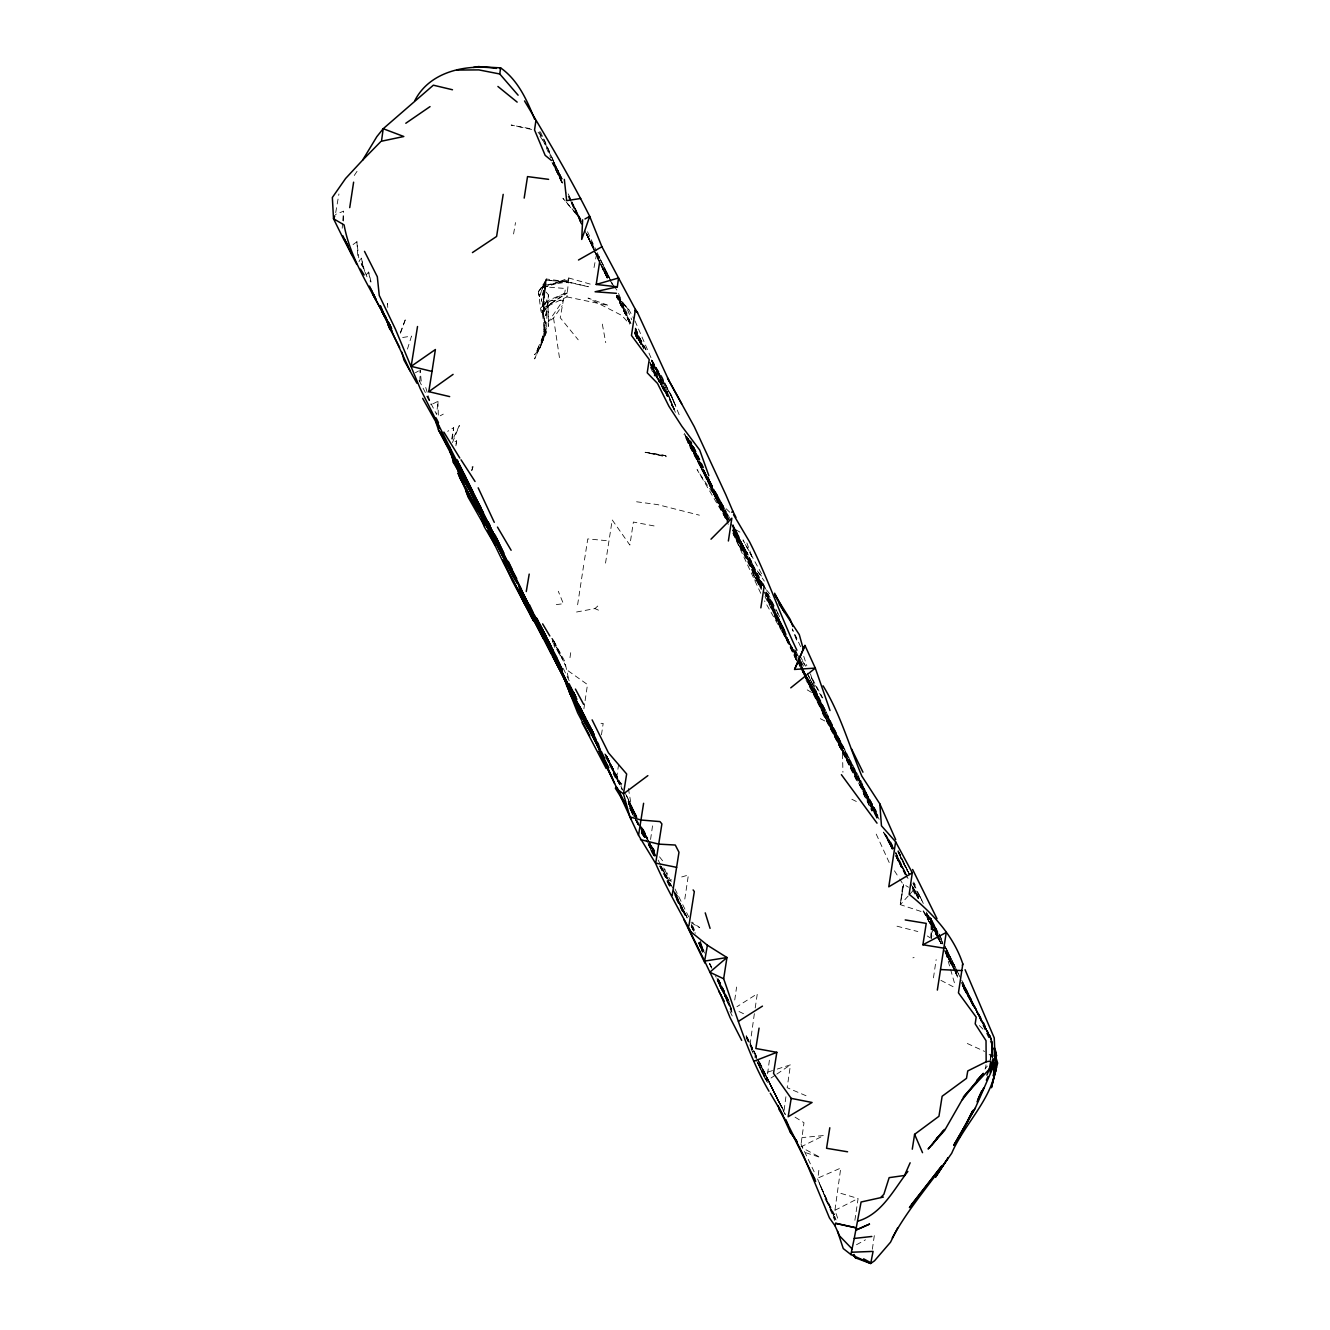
<?xml version="1.0" encoding="UTF-8"?>
<svg xmlns="http://www.w3.org/2000/svg" width="1330" height="1330" viewBox="0 0 1330 1330"><rect width="100%" height="100%" fill="white"/><g stroke="black" fill="none" stroke-linecap="round" stroke-linejoin="round"><path stroke-width="0.75" stroke-dasharray="5 3.75" d="M343.423 221.029L343.522 211.187L335.393 214.479M544.02 306.266L545.367 280.863L541.277 301.295L546.414 279.051L542.939 305.318L546.946 311.27L546.63 332.284L536.323 351.735L546.796 327.762L540.113 347.778L534.577 354.711C546.248 342.109 547.91 324.736 541.476 309.308C547.295 321.661 545.749 335.742 540.113 347.778L545.533 323.024C540.263 309.026 543.521 293.415 546.264 278.984L567.378 281.76L588.375 286.731L567.461 282.126L546.364 280.165L546.264 278.984L539.348 296.44L538.384 291.752L544.968 283.739L538.384 291.752L540.928 311.021L544.219 318.269L543.621 339.233L534.61 358.901L545.234 334.944L542.391 313.448M992.247 1061.057L992.429 1042.404L989.72 1035.056L992.38 1040.958M992.296 1057.101L992.429 1042.404M419.898 381.527L420.114 370.072L421.56 384.087M931.416 938.431L931.133 918.531L931.2 938.249M568.808 278.003L566.929 296.906L543.953 307.928L567.295 292.8L549.855 304.304L542.274 312.966L548.575 295.011L545.25 291.021L546.364 280.165L567.611 282.043L545.849 285.169L568.209 279.998L545.865 286.731L568.808 278.003L593.13 284.919M342.209 228.228L342.641 222.542M342.791 220.664L343.522 211.187M930.9 936.835L931.914 923.203L928.174 916.187M432.715 403.921L437.936 401.328L436.622 414.528L418.534 379.316M992.047 1057.234L992.513 1053.377M818.848 1170.35L817.9 1178.081L840.76 1168.056L834.924 1210.3L838.199 1219.71M775.157 1075.222L766.645 1080.991L769.521 1059.212M801.192 1143.251L803.985 1122.703L794.043 1116.535M921.042 911.466L900.343 904.666L902.871 883.985L899.712 879.047M452.183 439.299L453.68 427.711L447.678 431.319M784.101 1110.384L786.113 1095.222M546.946 311.27L545.765 315.626L542.939 305.318L545.599 285.451M666.546 877.9L667.278 872.563L663.67 867.975M990.351 1059.195L992.496 1043.235L980.659 1017.134L962.421 984.765M545.765 315.626L548.575 295.011M734.742 1000.01L736.587 987.043M542.939 305.318L545.749 285.8M650.57 839.479L652.997 822.555M569.988 657.668L571.185 649.456M618.616 764.351L616.339 779.962L622.357 784.218M777.235 1069.071L790.469 1064.831L787.161 1087.691L807.659 1096.435M872.347 1249.252L874.425 1234.905M456.622 440.845L455.758 446.764L456.622 440.845L453.646 442.308M754.359 1013.676L750.419 1041.972L751.201 1047.841M854.891 1220.308L858.099 1198.496L837.335 1192.312M933.461 977.849L936.154 959.595M985.447 1068.755L986.012 1064.848M583.903 708.724L584.801 702.689M585.1 700.677L587.494 684.568L568.093 670.786M601.459 734.858L603.172 723.42L599.331 723.237M684.817 899.047L688.391 875.024L679.098 877.7M755.207 1007.974L757.302 993.759L736.936 1006.727M577.619 604.768L583.82 564.203M605.532 563.105L612.216 519.947L629.888 545.084L633.379 522.058L654.343 525.982M584.469 560.063L587.777 538.916L608.941 540.878M908.224 895.971L900.343 904.666L903.569 884.284L908.523 887.226M990.451 1059.578L992.546 1046.511L990.102 1059.844M900.227 904.633L903.569 884.284M540.977 287.613L544.402 286.798L565.483 288.51L560.229 317.737L578.201 339.815M513.58 233.964L515.491 222.592M335.709 212.617L338.934 193.964M451.751 438.9L453.68 427.711M594.028 267.546L596.638 253.697L598.35 257.205L596.638 253.764M666.014 456.822L665.781 455.625L645.15 452.4L666.014 456.822L665.781 455.625L645.183 452.267L666.147 456.09M471.884 470.521L472.948 466.764L469.374 467.977M407.462 349.059L411.502 336.108L402.026 337.587M400.446 333.232L405.833 318.302L400.313 332.766M471.618 470.371L472.948 466.764M539.348 296.44L545.732 280.597L538.384 291.752M452.466 442.541L459.365 425.517L452.4 440.114M359 261.644L360.546 258.851M354.262 175.494L358.551 169.06M541.177 307.729L543.754 304.57L564.419 293.548L547.777 300.647L548.625 326.382L548.459 321.81L553.546 318.053L562.224 305.667M984.981 1069.021L987.342 1066.062M542.274 312.966L549.855 304.304M366.265 274.728L368.643 272.068L371.436 283.49M909.537 894.525L913.477 890.186M543.754 304.57L547.777 300.647L563.188 300.214L548.459 321.81L547.777 300.647M576.555 612.016L594.959 608.591L599.265 604.685M353.065 244.57L356.922 241.761L358.751 257.804M776.853 1074.075L790.469 1064.831M415.392 372.749L418.534 370.97M856.487 1244.747L865.448 1239.826M440.213 415.775L443.289 414.129M834.924 1210.3L858.099 1198.496M800.71 1147.009L823.785 1135.537L801.907 1137.599M767.759 1072.113L775.34 1069.686M671.65 879.845L666.064 881.458L669.888 886.229M912.912 957.833L914.109 957.5M556.289 604.601L563.388 603.704L558.284 591.251M636.588 501.776L657.668 504.619L699.364 515.176M566.929 296.906L608.675 305.501L588.01 298.07L621.858 315.476L629.572 324.104M897.002 926.195L917.833 931.532M805.781 1152.728L820.228 1157.399L802.472 1147.956M967.309 1043.501L984.682 1051.432M594.959 608.591L598.467 610.154M754.659 579.913L763.886 584.153M739.014 1011.532L744.501 1014.175M851.848 799.247L858.498 802.539M820.361 718.682L829.987 723.57L838.848 741.159L842.489 751.118L842.921 772.248M940.925 980.36L953.909 987.126M691.068 922.754L699.713 927.609L691.899 922.072M735.59 529.656L740.411 532.382M807.227 689.888L817.767 696.056L829.987 723.57M927.276 935.971L930.385 937.966M989.121 1054.291L991.881 1056.685M729.804 512.233C716.538 500.08 706.812 484.569 697.07 469.573L726.213 519.149M979.412 1025.58L984.832 1030.966M616.754 296.49L628.492 309.558L616.754 296.49L628.342 308.676L633.845 318.685M580.977 219.118L562.906 198.203L579.764 218.502M602.158 267.879L609.09 277.571L601.625 267.995M765.182 588.259L755.822 576.588L733.395 534.161M766.462 589.855L770.336 594.626M674.992 892.596L680.079 898.947M538.068 132.169L544.236 139.916L550.304 153.715M761.492 576.123L756.72 570.055L764.334 581.11M765.415 588.226L760.411 581.842L762.306 585.267M654.51 853.212L649.938 844.001L654.144 853.012L649.771 844.351L654.726 850.601M659.53 856.836L663.155 861.508M641.542 833.428L645.117 838.116M641.941 833.528L645.366 838.183M613.978 285.95L617.386 290.838L627.029 313.398L617.187 295.676M824.999 1198.895L834.492 1214.739L821.89 1189.486L834.509 1217.05L816.57 1176.717M662.024 385.816L667.361 396.49L652.648 368.593L661.093 384.087M617.985 295.293L627.145 308.859L631.783 319.799M539.98 136.175L545.682 144.687L552.549 159.417M651.733 360.447L662.174 377.038L675.707 405.949L671.068 394.927L659.115 373.215L673.13 399.798L671.068 394.927L680.262 417.421M740.793 541.227L762.921 585.2M715.806 498.55L709.638 485.051L721.808 508.575L692.165 449.424L726.08 517.885L684.252 433.746M889.205 862.538L875.772 833.112M894.458 870.801L898.664 877.384M733.445 529.573L742.572 546.048M764.584 1077.732L766.645 1080.991M918.648 898.332L913.095 888.207M634.676 332.467L642.556 346.415M651.417 360.164L665.183 386.598L675.424 412.516L666.579 391.353L674.244 408.992M766.878 595.242L776.304 610.836M651.368 360.413L659.497 373.896L652.149 360.497M651.334 359.981L656.604 368.743M807.027 678.433L823.22 712.431L806.495 678.367L815.523 697.386L807.011 679.547M645.998 349.923L634.892 330.754M728.408 518.467L718.932 502.374L726.529 516.539M777.169 612.315L779.746 616.771L766.479 590.852M808.441 680.046L825.265 709.987L810.851 686.346L825.165 709.638L841.109 746.03M876.952 818.449L822.189 712.93M928.656 916.902L937.983 933.028M816.055 696.255L841.192 749.006L878.016 816.038M818.166 702.34L856.171 777.152L834.392 735.008L859.296 781.009L872.862 810.934M655.358 856.138L648.791 844.6M728.541 521.593L689.306 443.223M764.118 591.966L783.702 632.598L792.713 648.358M876.636 811.616L862.039 786.429L877.684 815.889M728.458 522.79L694.593 454.345M796.52 659.929L773.894 614.975L788.923 643.703L764.551 600.927M797.468 661.609L800.344 666.663M801.292 668.342L804.168 673.379M974.89 1008.24L962.887 987.093L990.966 1038.132M610.952 280.963L606.214 272.584L608.758 277.92M693.928 453.031L693.03 451.385L707.56 480.762M913.61 882.073L915.356 885.165M912.613 886.877L918.398 897.318M923.103 911.05L936.32 935.123M971.282 1000.376L962.454 984.665L968.29 995.372M790.236 644.767L796.737 657.203M862.173 787.659L874.724 811.45L858.615 778.067L877.434 817.169M879.163 819.23L863.453 791.2L851.283 763.686M912.53 886.794L917.235 895.489M652.531 852.879L650.885 849.92L654.36 856.188L651.983 851.466M766.13 592.083L773.744 605.749L766.446 592.05M799.812 655.574L805.764 666.247M785.165 631.235L777.219 617.02L783.586 629.688M701.359 950.235L702.589 952.446M673.246 408.144L671.301 404.636L674.044 409.69M713.645 492L726.429 515.043M898.016 850.601L900.826 855.639M726.662 517.237L705.698 474.76M793.694 650.121L799.53 660.661M914.026 889.055L918.747 897.6M636.821 819.995L638.716 823.42M639.647 825.115L645.316 835.373L639.531 824.7M733.196 531.385L740.76 545.117M807.759 681.326L820.444 704.351L800.012 664.302M842.306 748.657L859.08 779.313L877.9 818.432M892.879 848.191L891.433 845.564L894.774 851.649M896.038 854.791L908.091 878.332M968.157 994.142L990.7 1038.132M630.187 806.047L637.486 819.28M918.265 898.016L912.38 887.127L917.201 895.905M962.704 984.117L988.822 1033.294M965.248 989.138L986.611 1030.035L975.738 1008.157M552.316 641.26L560.495 656.122L551.95 638.333L554.627 647.328M671.201 881.807L663.836 868.29M648.525 844.932L652.465 852.114M553.363 162.759L562.091 178.702L551.618 157.788M821.957 697.618L810.352 676.089M581.676 224.504L566.497 192.933M733.478 531.052L744.434 551.618L737.418 538.268M876.187 812.647L843.469 746.845L826.977 715.789L856.154 773.545L807.26 678.2M896.121 856.104L905.979 874.192L896.487 854.924L905.614 874.325M974.508 1007.192L991.033 1039.013L963.352 984.3L990.634 1038.048M727.394 516.855L716.421 494.561L729.139 519.947L707.444 477.886M723.503 512.931L707.394 476.489M812.464 678.982L822.788 698.017M877.734 817.368L875.107 812.514L877.551 817.817M885.248 835.44L892.513 849.654M912.38 887.127L917.118 895.855M963.02 986.029L973.493 1005.264L961.141 982.288M634.344 813.927L628.408 803.037L635.74 816.67M635.009 331.619L642.905 346.182M629.439 322.858L616.771 296.291M838.981 745.515L847.343 760.96L805.963 679.929M863.253 793.594L872.014 811.117L846.229 756.238L838.848 742.955L842.489 751.118M944.932 946.727L957.184 971.166M945.913 948.539L947.625 951.698M630.204 806.113L637.668 819.895L632.116 809.371L634.56 814.226M650.104 843.802L653.811 850.651M637.12 821.957L638.932 825.282M597.153 252.534L609.09 277.571M652.066 362.674L659.963 377.637L667.627 396.074L634.759 320.347M659.614 381.91L662.39 387.047M730.22 519.149L715.44 491.518L729.206 517.669M733.296 526.88L765.565 589.14M798.316 663.454L794.609 656.555L796.354 659.863M799.247 665.166L802.023 670.337M802.954 672.066L805.747 677.236M733.429 527.661L748.175 555.242L761.608 585.965M727.643 517.353L708.175 477.37M719.763 504.918L724.451 513.679L722.423 509.889M800.195 659.946L794.725 649.622M801.159 661.758L804.068 667.161M795.955 659.331L765.648 596.306M859.114 777.302L803.669 672.099M912.646 886.595L918.332 897.201M912.629 887.359L918.182 897.7M552.948 639.331L565.716 666.031L552.948 639.331L564.751 661.326L568.675 679.381M629.938 808.79L632.631 813.827M648.159 843.719L651.101 849.188M685.964 915.389L675.507 895.822L686.945 917.218M777.435 1098.331L752.846 1051.149M684.335 433.447L696.421 456.306L687.81 438.435M727.577 520.213L683.919 434.378M788.524 642.107L796.471 657.003M875.439 810.785L847.576 759.779L807.443 678.2M885.248 834.043L890.003 842.921L885.348 834.176M939.462 940.144L941.407 943.785L937.716 936.786M938.115 938.531L923.436 910.668L930.767 924.683M955.605 972.33L957.534 975.937M729.006 1004.798L731.749 1009.936M730.17 1007.957L731.932 1011.265M651.334 366.432L656.072 375.343L651.467 366.498M731.517 524.103L745.448 550.288M796.387 658.35L776.255 616.937L786.279 637.536L783.702 632.598M846.262 757.917L856.62 777.385M885.398 834.342L892.413 848.174M937.251 936.869L940.027 942.089M623.205 790.718L615.391 775.423M675.507 895.822L686.879 917.151M610.902 280.846L603.221 266.349L609.506 278.419M611.867 282.658L614.743 288.095M616.372 295.277L630.038 322.492M860.726 780.344L877.717 818.033M876.753 817.102L861.341 785.864L874.608 813.744M426.847 396.357L429.59 401.51M658.134 860.094L673.695 889.903M634.676 332.267L641.143 344.537L635.274 332.45M652.132 367.812L662.274 386.847M735.008 533.347L761.192 583.804L744.667 553.696L733.562 530.254M784.384 629.938L766.496 594.676M789.322 643.038L765.465 595.79M908.091 871.931L897.8 851.632M887.06 836.52L893.145 848.789M936.802 935.04L926.478 914.358M980.343 1018.298L985.347 1028.173M953.959 969.021L957.401 975.538L955.538 972.08M639.747 824.201L647.195 838.316M649.639 844.168L654.277 852.946L649.855 844.317M661.11 866.695L671.185 885.797M699.43 942.222L704.019 950.9M728.391 1000.492L715.507 975.971M645.898 349.557L636.588 331.852L645.732 349.275M629.788 322.342L616.488 296.906M733.279 530.205L747.044 556.289L732.315 528.392M802.273 660.678L805.032 665.914M758.283 581.759L732.281 529.589M761.325 589.639L733.429 532.881M783.603 633.795L786.213 638.732M902.987 862.189L907.442 870.668M921.923 900.26L918.116 893.029L923.303 903.452M630.437 808.407L634.826 816.886M631.368 811.915L634.659 818.166M636.372 821.408L638.134 824.766M648.358 843.935L652.082 851.017M641.409 831.001L645.216 838.233M659.88 866.512L665.549 877.301M757.551 1059.461L782.306 1108.173M726.662 516.456L724.75 512.798L726.562 516.373M733.379 529.29L745.399 555.574L732.996 529.174M937.667 932.696L930.352 918.215M975.223 1007.192L975.771 1008.273M629.572 803.22L636.837 817.102M628.691 801.774L636.089 815.889M628.009 801.624L634.51 814.06M699.63 942.089L703.354 949.188M659.697 865.897L662.407 871.05M719.547 985.464L723.769 993.51M761.658 1067.391L773.445 1090.284L770.053 1083.834M629.738 320.912L616.904 296.125M692.498 445.384L714.892 495.541L726.945 518.899M746.18 551.551L733.545 527.362L735.856 532.266M777.069 616.189L769.721 601.925L782.771 628.009M732.847 533.247L761.94 595.857M803.669 670.885L806.529 676.371L803.885 671.135M807.476 678.2L810.352 683.687L805.814 674.776M840.028 745.897L848.889 762.871M912.663 887.576L918.265 898.365L913.062 887.875M607.095 757.152L620.279 783.603L606.63 755.872L621.16 787.293M674.992 888.972L688.674 916.819M641.808 828.025L647.328 838.615M648.275 840.261L651.866 847.144M613.13 773.595L616.771 780.56M717.934 978.481L725.216 992.961L718.848 980.011M719.646 985.646L731.633 1008.855L724.617 995.123M730.087 1008.872L731.916 1012.413M712.797 490.205L688.475 444.303L685.432 435.06M761.442 585.533L743.354 549.756M885.531 835.074L891.549 846.645M945.63 953.028L953.095 967.392M607.228 757.369L622.856 787.742M675.042 894.408L687.095 918.049M651.251 851.1L654.061 856.503M717.252 979.562L726.13 997.101M586.68 233.615L593.695 247.729M607.361 277.721L601.941 266.731M669.622 400.147L674.277 409.125M649.938 362.359L660.86 383.506M650.52 365.384L657.17 378.219M733.096 525.134L739.447 537.37L732.996 524.619M736.687 536.489L750.486 564.236M799.995 663.803L801.757 667.211M907.592 877.966L896.304 855.207M896.038 856.071L905.148 873.677L896.453 855.805M945.896 952.463L949.487 959.412L946.112 951.831M936.653 934.84L934.94 931.549L938.498 938.431M943.751 949.437L952.879 967.043M703.121 949.188L699.58 942.338L704.501 953.061M648.541 844.833L651.168 849.887M726.08 998.897L731.55 1009.47L724.451 995.605M587.511 231.753L596.389 250.821M580.844 222.742L572.066 202.892L581.06 220.065M689.173 440.13L696.737 454.81L690.952 442.84M784.417 629.955L778.399 618.267L787.41 636.505M912.962 888.041L918.315 898.432M939.396 940.16L941.158 943.602L937.733 936.121M643.271 829.288L647.81 838.1M652.348 846.911L655.075 852.198M635.341 818.864L638.134 824.284M636.97 822.04L638.6 825.199M642.024 831.832L647.377 842.206L641.675 831.499L644.385 837.002M648.209 843.835L650.935 849.105M635.69 820.161L638.417 825.465M642.074 832.53L644.801 837.833M746.313 1037.35L749.073 1042.703L746.463 1037.234M561.027 180.099L552.033 162.26M609.539 278.303L605.965 271.337L609.24 278.17M695.291 454.278L704.9 473.014M705.515 474.228L710.652 485.6L707.095 477.803M761.558 586.962L732.946 530.421M782.073 627.793L770.951 605L788.474 640.245M946.229 950.9L953.81 966.694M954.724 968.473L958.398 975.638M856.636 780.71L804.451 675.524M636.106 815.456L631.484 806.412L638.068 819.297M674.825 895.373L685.848 917.168M641.742 832.164L644.452 837.435M782.173 1108.04L768.391 1080.409L778.865 1101.988M562.191 182.426L552.532 163.341M694.044 447.445L704.867 470.055M742.921 545.35L746.113 551.568M727.56 518.5L707.693 477.736M894.741 850.352L891 843.054L892.63 846.362M895.688 852.181L905.913 873.411M804.301 675.374L811.45 689.322L807.194 680.943M660.511 865.714L670.37 885.714M691.367 925.83L694.077 931.1M682.44 910.485L674.659 895.173M636.405 820.344L638.084 823.636M724.501 993.892L728.175 1001.058M756.604 1057.633L750.12 1044.549M653.545 363.722L665.183 386.598L673.977 409.025M616.804 295.975L623.953 310.04L617.369 296.058M930.385 917.434L938.232 932.845M939.146 934.608L942.771 941.723M799.446 662.307L801.275 665.881M802.173 667.66L804.899 672.997M738.316 544.169L742.19 551.85M641.925 828.258L647.245 838.681M785.132 1114.374L768.94 1081.473L778.998 1102.72M897.95 851.449L902.372 860.161M688.84 440.43L706.795 475.907M978.631 1015.156L975.156 1008.323L993.211 1047.575M793.811 651.899L764.517 590.852M962.272 985.247L973.693 1007.126L963.003 985.829M910.368 882.771L916.952 895.738M883.519 832.048L888.789 842.405M653.994 852.962L650.071 844.883M746.379 1036.053L758.665 1060.858M725.399 995.655L728.075 1000.925M586.513 233.748L593.928 248.411M944.516 945.164L955.472 967.542M795.689 650.885L798.283 656.006M843.918 748.441L806.977 672.564M963.352 984.3L975.489 1008.024L961.324 979.445M705.316 474.295L685.798 435.525M732.896 528.891L737.418 537.819L733.196 529.057M926.279 912.014L937.816 934.874M712.83 490.67L706.962 477.67M761.774 588.508L757.186 579.414L761.408 587.86M800.793 668.275L803.536 673.712M605.549 756.92L619.597 784.7L606.48 757.635M642.008 831.466L644.817 837.019M648.558 844.434L650.437 848.141L648.658 844.617M761.541 573.795L743.038 539.913L752.448 557.885L746.878 542.973M932.33 920.842L937.899 931.914M938.83 933.76L942.538 941.141M962.737 982.571L971.05 999.129L962.737 982.438M928.589 916.171L937.434 933.743M979.528 1016.951L992.513 1043.701M954.358 967.991L945.73 950.784M947.06 954.491L953.377 967.043M954.275 968.839L957.883 976.021M800.344 664.069L803.004 669.372M895.905 856.487L901.291 867.226L896.021 856.686M883.602 832.331L892.297 849.321L889.87 844.4M606.347 755.706L613.878 770.635L606.613 755.806M649.023 842.156L641.891 828.025L646.313 837.135M729.355 1002.072L717.984 979.246L724.634 992.878M753.578 1050.268L757.086 1057.25M770.835 1085.33L780.544 1104.665M660.993 866.611L670.819 885.896M759.696 1062.471L770.02 1083.534L757.784 1059.312L766.562 1077.25L764.118 1072.312M635.79 817.667L628.093 802.156M709.588 963.967L711.367 967.492M746.379 1037.334L749.073 1042.703M639.813 827.044L645.117 837.584M629.955 807.609L633.429 814.509M946.079 951.05L948.755 956.42M946.079 952.662L956.503 973.51L945.946 951.499M761.824 584.984L747.859 558.068L761.774 583.538M692.315 446.032L704.933 472.516M794.758 651.151L797.219 656.056M802.539 671.766L805.199 677.053M642.024 827.759L647.294 838.282L642.357 827.892M747.377 1037.899L752.697 1048.522M649.705 843.935L654.859 854.259M649.971 844.533L654.593 853.76L649.821 843.819M641.526 828.341L645.931 837.135M717.153 980.326L728.092 1003.086M758.349 1064.1L765.731 1078.83M561.975 179.101L553.38 161.462M938.265 935.439L942.505 943.901M608.658 276.291L598.882 256.657L609.34 277.704M766.662 595.923L776.072 615.524M905.231 874.941L895.705 855.273M652.049 368.061L657.236 378.468M759.496 1062.504L770.004 1083.601M673.246 889.67L687.361 918.149L674.559 891.665M606.43 755.889L621.825 787.194M656.006 855.938L650.819 845.414M775.573 1095.155L783.636 1111.282M717.336 979.628L720.976 986.96L716.937 978.464M676.239 899.13L682.356 911.416M758.083 1063.501L767.56 1082.52M829.737 721.109L827.293 716.172L840.643 743.852L807.327 677.535M593.23 246.915L587.145 234.895L595.64 251.852M706.562 476.09L688.491 437.819M699.563 942.621L703.171 949.886M719.447 982.803L722.772 990.534M604.701 753.911L618.45 781.658L607.162 758.832M628.458 803.586L632.814 812.364M630.004 807.792L633.562 814.924M637.968 824.051L635.208 818.499L637.735 823.752M796.504 656.205L792.131 647.377L796.354 656.638M799.995 663.271L801.757 666.796M580.628 221.844L570.188 199.949M733.163 529.639L744.501 552.997L740.045 543.222M764.966 596.688L796.038 655.574L793.777 650.669M717.635 979.129L730.087 1005.064M746.213 1035.721L756.87 1057.333M717.236 979.346L719.73 984.383M703.354 951.582L699.148 942.92M927.193 913.86L937.218 934.209M782.871 626.696L766.745 593.828M596.472 253.531L598.118 256.873M630.985 323.489L618.3 296.075M607.195 278.003L602.839 269.175L607.278 278.203M778.964 1102.437L769.122 1082.786L780.361 1104.632M758.183 1063.834L765.947 1079.611L757.784 1062.903M904.284 863.569L898.814 852.447L906.545 868.507M905.198 865.431L909.753 874.708M806.612 678.699L820.627 707.261M686.945 436.639L691.899 446.913L687.76 438.351M725.498 515.824L712.315 488.925L725.631 516.788M657.868 378.402L651.899 365.451L660.594 384.287M746.03 1036.885L753.029 1051.199L746.113 1037.117M663.254 872.763L669.14 884.766M895.871 853.012L897.501 856.337M833.378 729.089L842.09 746.928L811.899 688.192L825.88 714.06L814.16 693.08L826.163 714.709L809.106 680.328M560.994 177.222L558.583 172.302L561.825 179.351M554.028 165.386L562.789 183.257M586.696 234.795L593.912 249.575M634.776 332.583L637.286 337.72L634.859 332.633M599.198 261.195L595.79 254.013M691.201 926.062L693.928 931.665M730.02 1011.448L732.581 1016.702M581.692 222.044L567.029 191.437M691.517 926.694L694.011 931.815M726.762 1000.941L729.322 1006.195M628.076 799.031L636.172 815.639M628.475 800.826L635.674 815.606M974.408 1006.062L982.737 1023.219M898.482 851.832L904.733 864.749M954.591 971.016L945.829 951.482M955.422 972.696L957.883 977.783M772.298 606.879L766.246 594.377L776.703 616.655M643.919 347.878L635.291 329.125M574.843 207.862L580.013 218.552M606.979 277.272L600.096 263.057L607.843 279.051M700.262 943.269L703.37 949.72M683.753 910.734L687.56 918.598M700.777 947.675L698.233 942.421L702.406 951.199L698.383 942.322M605.516 754.043L615.025 773.694L605.915 754.492M629.855 808.175L633.313 815.323L630.021 808.324M898.249 851.366L902.472 860.128M796.903 657.269L765.664 595.724M797.734 659.032L801.109 666.031M801.957 667.776L804.484 673.03M702.888 467.146L691.101 441.41M708.258 477.819L712.647 486.946L708.026 476.871M601.044 264.886L597.469 257.471L600.927 264.67M709.705 963.868L713.179 971.066M717.385 979.761L720.744 986.727M670.254 884.749L662.623 868.723M648.857 842.04L641.808 827.41L646.762 837.9M563.288 668.491L569.207 680.761M956.303 969.287L959.662 976.303M733.129 532.399L736.454 539.332L733.296 532.233M663.554 388.892L667.128 396.323M692.697 450.571L728.258 524.419M630.137 323.622L616.571 296.108M586.414 233.914L593.147 247.912M819.097 1182.786L835.14 1219.411M709.588 963.635L711.267 967.159M723.537 992.08L727.759 1000.825M641.941 832.497L644.452 837.75M946.395 948.639L957.384 971.615M958.248 973.427L959.961 977.035M750.635 560.179L752.996 565.084L746.862 552.05L761.525 585.765M807.692 681.143L816.321 699.164L807.676 679.63M610.054 279.882L612.515 285.019M649.788 362.392L660.544 385.118M814.143 1171.763L800.976 1144.116M636.521 820.444L638.217 823.985M641.625 831.084L644.169 836.404M913.76 883.569L922.106 901.058M638.716 339.599L641.26 344.935M634.826 333.464L637.319 338.718M800.66 646.729L792.215 628.907L797.185 641.642L795.573 635.939M716.255 496.955L707.194 477.586M726.779 520.196L723.221 512.715L726.596 519.914M553.18 160.348L539.165 128.91M554.012 162.127L561.626 178.669M651.451 365.883L658.067 379.881M699.829 943.386L702.157 948.29L699.696 942.953M625.383 793.478L636.172 816.221M926.195 913.527L932.978 927.908L931.914 923.203M912.579 889.438L915.888 896.437M799.729 663.57L803.037 670.586M803.869 672.332L807.992 681.11L805.348 675.49M635.358 334.445L637.984 340.015M607.062 277.421L599.78 261.944M581.26 223.706L570.105 199.749M584.768 230.506L593.463 248.926M594.327 250.772L598.999 261.029M709.971 963.718L711.716 967.409M798.316 660.544L800.959 666.147M801.674 667.693L804.467 673.628M597.32 256.723L598.949 260.198M593.645 249.309L586.264 233.581L594.909 252.151M594.477 251.054L596.937 256.291M758.2 1064.15L763.952 1076.386L756.205 1059.811M626.58 795.606L633.978 811.333M929.338 917.035L939.096 938.365L929.338 917.035L937.517 934.508M912.895 883.12L920.26 898.847M870.086 799.646L877.551 815.623M808.59 676.022L819.729 700.162L808.657 676.272M659.763 377.471L651.916 362.841L664.235 390.588M661.293 385.484L663.87 390.97M751.051 1048.772L755.34 1057.982M898.465 851.084L902.521 859.812M810.02 682.273L819.712 703.038M760.228 582.889L744.468 551.351L760.344 583.92M746.945 557.486L760.81 585.25M635.075 334.445L637.685 340.031M650.387 367.246L654.46 375.974M819.945 1184.614L834.691 1220.441M890.884 842.09L892.53 845.647M895.705 853.212L906.794 877.168M640.927 344.138L635.74 332.932L640.827 343.921M568.957 196.108L571.268 201.096M691.317 924.616L695.341 933.311M946.129 950.651L951.05 961.324M800.394 662.523L802.14 666.28M691.667 444.203L690.154 440.928L697.086 456.04L692.431 445.833M687.66 438.052L689.273 441.543M634.959 333.78L637.386 339.034M556.023 170.24L561.892 182.975M667.743 882.189L669.456 885.863M936.869 934.242L933.444 926.761L938.415 937.899M709.638 485.051L718.084 503.455M606.763 756.338L621.991 789.638M726.014 994.707L728.541 1000.21M691.45 925.015L693.961 930.535M673.279 890.967L682.772 911.798M651.683 364.703L659.331 382.059M653.113 371.536L655.59 377.072M629.09 321.594L617.336 295.426M781.142 1105.197L785.348 1114.54M698.45 942.505L702.523 951.565M939.246 939.745L940.909 943.452M732.148 525.483L742.29 548.126M597.037 256.69L598.733 260.481M572.1 202.908L580.279 221.146M798.865 659.331L802.223 666.879M903.436 862.239L907.392 871.167M539.365 131.737L550.753 157.904M799.978 659.597L803.303 667.145M667.477 881.291L669.855 886.728M635.009 328.892L641.326 343.522M983.552 1022.122L992.562 1043.368M692.647 925.763L695.823 933.278M551.784 157.223L553.995 162.493M366.98 276.773L360.763 261.944L362.026 265.734M703.786 469.989L706.18 475.741M945.63 951.366L951.449 965.48L946.212 952.38M686.164 436.39L690.835 447.861L685.997 434.976M665.432 391.801L660.378 378.801M836.021 1219.992L834.525 1216.302L835.922 1220.159M665.515 391.502L659.963 377.637L667.111 395.509M643.687 349.009L635.058 326.615L642.772 346.648M989.72 1035.056L990.933 1038.281M591.584 241.827L593.629 247.397M945.78 952.712L954.524 983.202M942.771 943.785L940.875 938.232L942.471 943.02M945.913 953.045L948.423 960.46M810.419 673.861L817.767 696.056M803.736 656.239L806.828 665.748M700.345 940.942L703.47 950.834M425.733 387.462L430.987 404.786M992.646 1046.544L990.983 1041.008L992.629 1049.154M364.653 271.403L361.328 258.087L363.423 268.078M602.324 324.138L605.749 342.658M368.643 272.068L370.388 281.91M628.375 788.49L632.781 814.076M553.546 318.053L559.98 361.178M992.579 1052.496L991.498 1040.343L992.463 1052.229M931.133 918.531L933.062 936.071M387.778 307.463L387.396 303.473L387.496 307.313M356.922 241.761L357.87 257.239M437.936 401.328L438.318 415.176M991.881 1042.82L992.263 1056.668M529.922 128.594L511.169 125.053L532.05 129.559L529.922 128.594M652.082 851.266L654.842 856.237L652.082 851.266M976.12 1010.218L974.591 1007.458L987.641 1033.061L976.12 1010.218M758.832 584.751L752.015 571.917L758.832 584.751M909.87 874.974L900.343 857.235L909.72 874.808M832.597 730.187L830.053 725.249L839.729 744.335L832.597 730.187M646.313 837.418L643.654 832.231L646.28 837.435M891.167 844.035L888.39 838.598L891.167 844.035M599.281 261.245L597.519 257.737L599.231 261.279M663.62 871.699L660.993 866.462L663.62 871.699"/><path stroke-width="1.5" d="M892.264 1237.981C908.856 1207.574 931.698 1182.054 951.316 1153.808L951.715 1153.243C966.445 1118.497 1004.549 1088.588 994.341 1047.458M992.745 1062.82L992.579 1068.539L975.339 1107.973L953.693 1145.396L975.339 1107.973M582.606 219.816L581.725 239.433L589.705 216.374C569.922 176.79 547.179 138.835 524.535 100.947M994.624 1062.487L993.41 1076.086L996.469 1055.505L995.671 1050.833M458.634 469.357L458.252 473.413L459.964 478.235L486.431 523.023L503.471 556.838L441.011 432.366M518.101 95.195L499.764 73.981L500.595 67.863L479.216 66.7M616.405 293.315L595.092 291.769L617.336 286.815L618.55 277.987L601.925 246.748L589.705 216.374L584.967 218.984M535.89 120.747L534.544 129.991L545.167 155.361L551.451 160.481M823.054 685.814C840.394 713.944 849.188 745.881 861.823 776.088L879.795 803.802L881.458 825.814L895.622 841.79L912.297 872.796L909.155 894.342C932.13 912.812 953.527 935.439 962.82 963.967L958.448 992.845L976.187 1017.151L975.189 1023.851L986.029 1040.692L986.162 1061.789L967.758 1070.933L966.494 1078.347L942.139 1096.253L938.947 1116.286L914.591 1134.34L912.28 1149.203M895.622 841.79L888.789 886.811L912.297 872.796M937.351 990.085L946.245 932.48L922.904 944.765L926.229 923.386L905.215 919.928M994.491 1056.868L994.225 1048.589M617.336 286.815L596.206 284.454L599.664 261.794M634.909 312.849L631.467 335.426L649.24 359.549L647.228 372.816L657.519 383.439L668.924 406.265L681.891 426.315L699.696 450.022L708.84 475.658M728.375 540.994L731.849 518.185L711.001 539.182M349.724 207.63L353.614 182.177M432.017 371.419L435.392 349.524L411.153 366.349L432.017 371.419L428.792 391.668L449.673 396.606M643.604 803.287L638.55 835.307L655.64 863.486C665.981 887.11 678.782 909.221 690.719 931.665L707.394 945.231L726.961 957.517L723.653 978.78C737.119 1016.901 748.408 1056.153 769.006 1091.265M672.165 895.423L678.982 852.231L675.291 845.032L658.799 844.134L640.478 839.629M760.843 607.86L764.218 585.915M503.189 194.363L496.605 236.457L472.433 252.584M524.186 198.103L527.528 176.591L548.608 179.351M759.064 1028.123L755.839 1048.489L776.82 1052.329L773.528 1073.377L791.2 1098.38L812.065 1102.487L788.158 1116.768L791.2 1098.38M417.52 326.515L411.153 366.349M829.804 1127.757L826.562 1148.289L847.576 1151.797M453.43 462.524L453.713 460.745L468.775 488.692L453.43 462.524L450.571 450.006M688.89 925.946L694.327 891.582L693.113 889.92M635.009 311.902L635.408 309.425L618.55 277.987L596.206 284.454M526.264 591.534L529.207 574.095M707.394 945.231L704.617 961.108L720.76 994.973M854.242 1238.446L861.092 1202.004L883.386 1197.066M964.45 1095.986L989.304 1069.17L990.784 1060.991L986.162 1061.789M853.262 1254.955L855.539 1257.881L870.651 1263.5L850.868 1254.539L854.226 1238.529M995.522 1071.88L996.353 1067.458L995.505 1061.573M990.202 1072.712L993.344 1059.794M994.241 1056.103L995.139 1052.412M852.281 1249.103L839.646 1236.019L834.974 1225.711L835.622 1223.218L856.52 1227.939L835.739 1223.45M500.263 68.844L500.595 67.863C517.852 79.95 527.029 100.116 534.577 119.118M790.768 687.843L815.29 668.109L794.575 669.439L804.949 645.432L815.29 668.109L830.02 710.519M962.371 965.231L962.82 963.967M986.893 1075.139L993.726 1058.697M794.575 669.439L804.949 645.432M979.279 1096.386L981.623 1091.016M986.361 1080.193L987.924 1076.618M990.268 1071.265L993.41 1064.116L993.128 1060.243L992.579 1068.539L992.413 1062.603M910.136 1162.786L904.516 1175.487L889.155 1177.649L883.868 1194.307L880.842 1197.416M334.761 215.892L333.514 218.735L344.254 240.514M972.18 1111.813L958.747 1138.43L972.945 1110.4M966.96 1123.202L972.812 1110.7M977.018 1101.822L983.867 1087.907L977.866 1099.278M897.617 1228.022L890.485 1242.253L874.492 1260.823L870.651 1263.5M963.203 1097.948L944.583 1130.483L928.124 1148.987L934.425 1141.955M989.304 1069.17L995.123 1058.63L994.241 1037.932L965.081 969.72M410.155 370.887L394.046 336.44C378.468 298.918 351.436 265.401 344.088 224.92L333.514 218.735L332.35 197.488L345.601 178.486L362.674 160.082L376.839 136.657L383.206 128.711L433.364 85.187L452.483 89.758M937.451 1137.3L933.893 1142.42L942.97 1131.132M907.858 1171.447C893.461 1189.885 881.89 1214.157 857.8 1221.173M962.388 1099.644L978.032 1079.927L963.336 1097.067M931.715 1144.997L944.317 1129.436M414.927 100.448C429.873 71.172 466.697 63.94 496.423 68.412M977.001 1080.592L983.385 1073.327L976.852 1080.409M362.674 160.082L380.596 141.795M731.749 512.233L732.863 511.219L725.848 494.81L694.277 426.714L667.527 378.086L681.642 403.688M647.86 775.639L623.487 793.844L629.905 816.919L638.55 835.307M428.792 391.668L453.081 374.378M405.8 123.258L430.039 106.616M738.483 1021.34L762.456 1006.128M578.484 260.015L601.925 246.748M753.728 1061.323L776.82 1052.329M473.48 67.414L479.132 66.5M580.745 198.469L566.646 200.647L564.336 179.4M854.841 1238.38L871.832 1236.468M457.138 70.058L478.817 69.892L499.764 73.981M851.649 1252.228L873.078 1251.397L870.851 1262.735L863.619 1258.845M940.609 969.553L961.856 970.584M922.904 944.765L943.934 948.174M676.654 867.36L655.707 863.12L661.891 823.918L659.979 821.591L641.043 820.028L629.905 816.919M723.653 978.78L709.821 972.213L726.961 957.517L704.617 961.108L688.375 927.908L690.719 931.665M850.868 1254.539L843.253 1248.554L837.484 1231.148M634.959 310.572L637.502 312.583L668.957 380.663M497.919 86.467L517.154 102.111M733.495 514.66L749.571 541.875C767.543 577.22 779.912 614.726 796.919 650.287M877.019 823.17L841.391 774.675M834.974 1225.711L829.455 1217.931L803.287 1155.088L786.894 1122.47L778.948 1109.32M790.037 1131.647L797.152 1141.872L790.037 1131.647L778.117 1105.762M635.408 309.425L637.502 312.583M625.832 805.016L615.325 788.175M473.43 501.393L491.884 534.411M461.045 459.814L475.043 481.477M468.775 496.556L485.816 523.422L495.974 542.474M480.396 514.444L468.609 495.857L465.799 488.077M626.031 804.999L620.561 796.371L630.985 819.064M360.463 269.076L364.154 274.944M459.798 458.052L443.871 432.1M592.116 719.863L608.458 752.846L626.663 773.994L623.487 793.844L617.303 789.355L590.387 729.056L518.6 584.469M487.96 530.786L503.571 563.039L534.261 620.861M481.31 515.94L517.137 583.338M481.394 516.106L483.389 519.448M542.623 623.87L549.822 635.989M422.674 398.385L439.266 427.961L436.506 420.23M770.236 1093.21L782.788 1114.457M497.47 527.096L511.119 550.271M503.854 561.958L533.895 621.376L512.383 580.927L502.923 560.146M390.488 326.681L387.861 321.727L390.704 326.582M458.567 470.604L470.704 491.335M779.031 603.82L799.297 634.643L803.486 649.755M560.013 668.026L577.686 712.897L589.788 735.839M416.905 383.206L404.004 360.147L401.909 352.167M588.542 726.795L574.244 696.804M813.262 1176.385L793.611 1136.751M577.935 705.964L592.598 732.231M493.28 537.503L485.483 523.804L503.039 555.541M534.461 615.208L546.397 636.671M470.587 491.169L472.05 493.746M399.665 347.496L387.911 324.62M435.874 422.059L438.435 429.756L456.822 462.89L467.595 485.633L448.36 445.849M814.791 1178.895L812.248 1174.34L815.656 1181.389M438.435 429.756L463.422 477.553M472.516 492.2L467.279 482.707L480.662 507.511L478.916 504.203M569.589 687.593L557.204 663.487L574.178 696.621L562.291 673.379M783.47 610.636L774.609 594.493L790.253 619.514L792.88 626.413M539.714 624.817L549.922 644.086M587.062 722.124L592.665 732.298M582.041 722.473L606.214 768.54M344.254 238.835L348.061 245.817M486.431 520.379L515.907 579.049L491.917 530.271M478.052 502.557L480.812 507.661M470.055 487.678L495.94 538.367M387.861 321.727L391.752 328.942M490.737 531.352L458.784 467.744L469.806 490.521M718.632 990.85L724.202 1001.191M491.086 528.525L479.249 505.633M489.274 525.982L498.6 543.322M574.344 696.654L569.622 687.843L577.868 703.903L576.023 700.228M480.662 507.511L459.066 463.788M575.425 689.073L583.654 704.418M551.268 646.663L549.456 643.255L552.964 649.988M585.3 721.06L599.631 749.788M472.832 492.649L456.373 459.615L489.041 525.699M510.121 566.181L507.478 561.227L516.738 578.666M550.071 644.751L536.306 618.583M531.967 611.65L536.672 620.545M521.161 591.833L569.839 688.192L542.823 632.781M562.174 669.422L546.929 639.63L562.341 669.738M515.608 585.965L517.553 589.656M570.005 688.475L574.144 696.288M608.841 767.743L584.718 721.292L571.9 691.467M509.39 567.278L474.178 498.617L476.622 503.555M551.817 648.076L556.904 657.702M585.25 720.96L585.815 722.04M936.985 918.681L912.613 869.471M351.768 254.595L342.891 235.792M513.114 575.275L487.262 524.602M533.114 614.61L560.362 668.524M578.65 704.9L585.882 718.682L578.583 704.717M481.61 509.324L483.505 512.964M488.26 522.042L490.155 525.683M481.161 510.471L483.738 515.408L461.46 469.839M503.954 557.303L515.026 578.467M515.392 580.179L500.861 552.316M344.919 241.578L356.806 264.471M616.322 787.011L626.397 806.362L617.087 787.51M521.576 589.473L420.28 388.742L395.459 329.258L379.25 295.426L377.321 276.756L364.503 251.353M549.938 644.136L536.788 618.384M539.781 626.48L553.313 652.598L538.268 625.167L521.842 590.936L538.251 623.554M520.595 590.154L553.496 654.742M591.119 729.073L593.928 734.459M596.987 744.833L601.459 753.462C577.104 699.896 547.378 649.073 522.125 596.073L533.895 621.376M774.625 593.213L784.534 612.465M586.779 720.394L594.128 734.709M494.278 522.341L478.168 487.827M436.007 417.82L438.501 422.674M558.55 662.506L562.174 669.539M502.89 555.308L509.706 568.675M539.564 623.986L543.471 631.667M519.631 587.461L549.007 648.575M595.873 740.727L600.345 749.521M469.29 495.093L458.252 473.413L468.443 496.073L467.761 492.017M589.057 724.8L592.648 731.866M502.258 554.194L513.779 577.054M560.578 666.53L555.159 655.79L562.174 669.855M505.516 559.248L519.548 587.045M521.111 590.321L531.019 609.888M539.781 627.76L548.808 645.682M519.764 588.342L551.335 653.495L538.417 625.881M555.242 655.889L557.736 660.844M576.904 699.347L569.107 683.736M466.78 479.748L472.632 491.452M683.67 919.113L704.983 963.136M583.853 717.967L599.281 748.075L583.837 720.062L570.67 687.859M732.863 511.219L735.956 517.437M504.502 557.32L496.589 541.36L507.545 564.103M504.635 558.251L509.972 569.04M551.335 650.619L584.385 719.896L574.377 696.82M569.09 687.244L552.632 655.773L576.755 704.102M851.499 748.89L862.954 772.198M556.605 660.528L544.934 637.652L558.916 665.432M586.547 720.112L596.389 740.178M612.532 778.615L599.015 750.901L614.51 783.47M741.675 1040.343L730.004 1017.483L720.81 995.056M496.073 537.453L503.771 553.214L494.96 534.776M601.243 751.284L604.751 758.582M532.299 612.964L536.589 621.792M487.478 524.336L497.204 544.319M468.443 496.073L466.049 491.152L468.127 497.137L484.752 526.364L483.139 520.379M508.276 561.376L512.383 569.872M525.101 598.217L527.478 603.122M457.387 460.18L458.218 461.892M879.795 803.802L895.688 839.646M369.507 286.083L376.124 299.849L373.58 294.362M527.91 603.172L537.071 622.789M534.743 617.885L537.004 622.639M488.21 530.587L495.192 545.217L484.419 527.013L481.194 518.168M597.286 742.007L598.866 745.332M464.17 474.212L465.899 477.902M529.323 604.518L533.579 613.612M557.054 658.466L560.296 665.432M536.705 618.284L538.317 621.775M372.5 293.731L390.405 326.798L380.164 306.183M529.972 613.812L532.2 618.699M441.095 432.167L446.863 444.835M519.165 588.641L531.318 615.69L543.538 638.649L529.407 610.852L534.86 622.24L518.733 586.181M370.97 289.258L375.176 298.701M453.713 460.745L463.754 483.372L463.156 479.332M521.26 596.455L524.519 603.87L518.634 590.537M574.344 696.92L583.172 717.086M914.591 1134.34L922.521 1152.678M854.06 1254.489L855.539 1257.881M566.414 684.9L582.889 719.098L570.903 695.324L568.774 690.453L582.207 718.15L570.903 695.324L562.075 672.897M577.087 702.905L579.481 708.541M446.697 442.74L453.031 457.753L452.2 453.696M388.161 322.193L391.885 331.552L382.126 311.735L384.819 316.706L380.546 305.883M449.673 446.946L450.438 452.815L453.863 461.543L450.687 450.122M785.864 1119.661L787.958 1125.08M575.807 700.046L578.55 707.277M385.417 316.49L389.906 329.474M436.722 421.477L438.634 427.046M994.491 1049.603L996.469 1055.505L994.275 1048.323M705.233 912.862L710.07 928.357M995.422 1055.737L997.65 1063.102L991.382 1087.741L996.353 1067.458L995.538 1063.385M572.183 691.683L573.878 697.452M450.155 448.227L450.438 452.815M383.206 128.711L381.494 141.213L403.805 136.508L383.206 128.711M948.14 1157.865L935.655 1176.984L948.14 1157.865M912.314 1203.517L909.437 1207.623L941.74 1165.961L912.314 1203.517M869.454 1224.132L856.121 1230.001L869.454 1224.132M533.513 620.329L522.225 598.966L533.43 620.262M485.068 518.5L471.585 494.112L485.068 518.5M581.875 710.752L579.947 707.211L581.908 710.769M585.449 723.188L583.155 718.898L588.043 728.142L585.449 723.188M575.591 696.554L573.08 691.55L575.591 696.621M471.635 494.211L460.961 472.632L471.635 494.211"/></g></svg>
